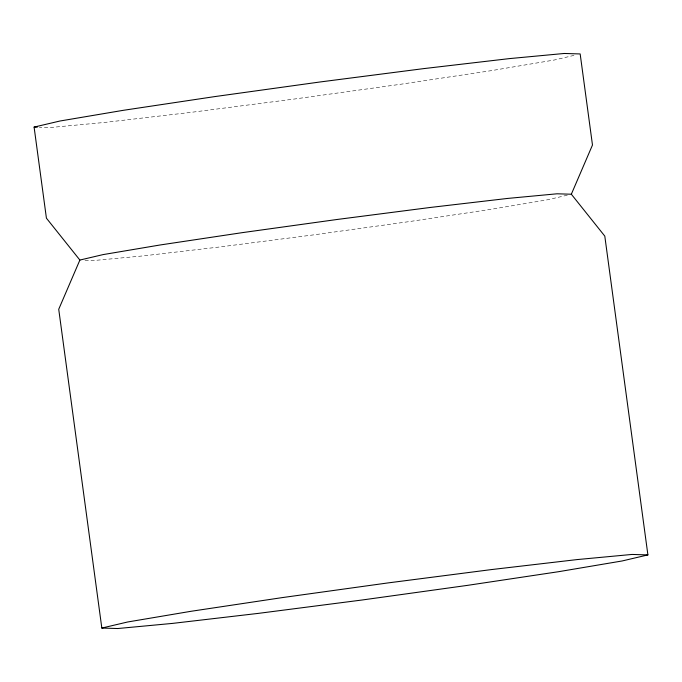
<?xml version="1.0" encoding="UTF-8"?>
<svg xmlns="http://www.w3.org/2000/svg" width="682" height="682" viewBox="0 0 682 682"><rect width="100%" height="100%" fill="white"/><g stroke="black" fill="none" stroke-linecap="round" stroke-linejoin="round"><path stroke-width="0.51" stroke-dasharray="3.41 2.56" d="M573.971 55.395L554.364 60.007L491.031 70.698L399.678 84.406L294.206 99.052L190.713 112.402L104.951 122.41L49.999 127.56L39.403 127.244M567.296 195.18L548.115 199.681L491.117 209.306L408.893 221.65L313.976 234.83L220.823 246.841L143.638 255.852L94.193 260.481L83.963 260.183"/><path stroke-width="1.02" d="M79.879 260.055L58.729 309.261L101.831 628.054L117.739 628.531L172.682 623.382L258.444 613.365L361.937 600.024L467.409 585.378L558.771 571.669L622.103 560.971L647.9 554.909L604.798 236.117L571.337 194.225L557.024 193.799L507.57 198.436L430.385 207.447L337.24 219.459L242.323 232.639L160.1 244.983L103.093 254.599L79.879 260.055L46.419 218.172L34.1 127.091L59.897 121.029L123.229 110.331L214.591 96.622L320.063 81.976L423.556 68.635L509.318 58.618L564.261 53.469L580.169 53.946L592.479 145.027L571.337 194.225M101.831 628.054L127.636 621.993L190.969 611.302L282.322 597.594L387.794 582.948L491.287 569.598L577.049 559.59L632.001 554.44L647.9 554.909M34.1 127.091L37.28 127.184"/></g></svg>
